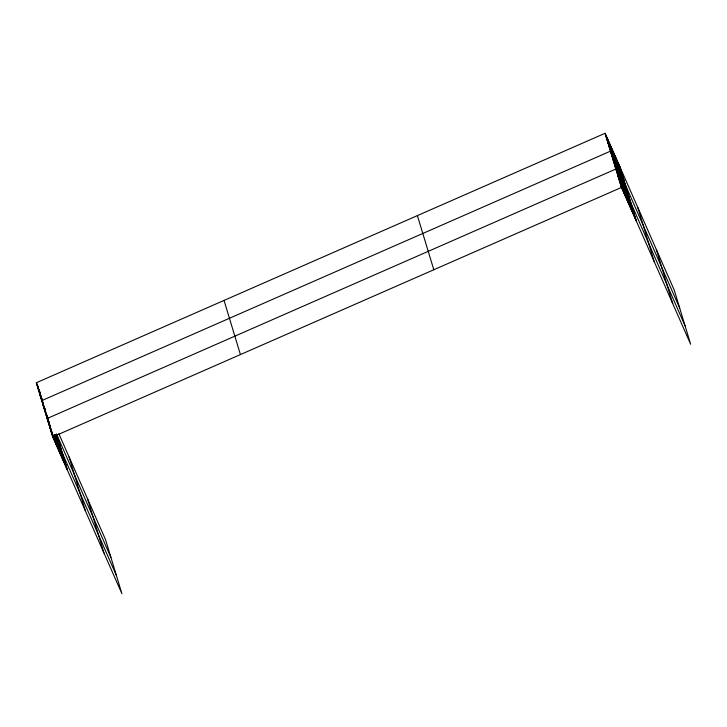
<?xml version="1.0" encoding="UTF-8"?>
<svg xmlns="http://www.w3.org/2000/svg" width="727" height="727" viewBox="0 0 727 727"><rect width="100%" height="100%" fill="white"/><g stroke="black" fill="none" stroke-linecap="round" stroke-linejoin="round"><path stroke-width="1.09" d="M58.832 433.71L105.515 539.57L121.918 593.723L52.744 436.9L36.35 382.747L605.082 133.277L674.256 290.1L690.65 344.253L621.485 187.43L605.082 133.277M52.744 436.9L621.485 187.43M605.382 134.268L620.176 167.801M605.682 135.258L620.476 168.791M605.991 136.258L620.776 169.782M606.291 137.249L621.376 171.772M606.891 139.23L621.676 172.762M607.19 140.229L621.976 173.753M607.49 141.22L622.276 174.753M607.79 142.21L622.576 175.743M608.09 143.201L623.184 177.724M608.69 145.191L623.484 178.724M608.99 146.182L623.784 179.714M609.29 147.172L624.084 180.705M609.589 148.172L624.384 181.695M609.898 149.162L624.984 183.686M679.663 307.975L610.498 151.143L41.757 400.613L43.402 404.657M610.798 152.143L625.583 185.667M611.098 153.133L625.883 186.666M611.398 154.124L626.183 187.657M611.698 155.115L626.783 189.638M612.298 157.105L627.092 190.638M612.597 158.095L627.392 191.628M612.897 159.086L627.692 192.619M613.197 160.085L627.992 193.609M613.506 161.076L628.591 195.599M614.106 163.057L628.891 196.59M614.406 164.057L629.191 197.58M614.706 165.047L629.491 198.58M615.006 166.038L629.791 199.571M615.306 167.028L630.391 201.552M685.079 325.841L615.905 169.018L47.173 418.488L49.254 423.523M616.196 169.991L630.991 203.515M616.496 170.954L631.281 204.487M616.787 171.926L631.872 206.423M617.377 173.862L632.163 207.395M617.668 174.834L632.454 208.358M617.959 175.798L632.754 209.331M618.25 176.77L633.335 211.266M618.841 178.706L633.626 212.239M619.131 179.678L633.926 213.211M619.431 180.65L634.217 214.174M619.722 181.614L634.507 215.147M620.013 182.586L635.098 217.082M620.604 184.522L635.389 218.055M620.894 185.494L635.68 219.018M621.185 186.457L635.98 219.99M36.35 382.747L38.14 386.809M36.65 383.738L38.295 387.782M37.25 385.728L39.04 389.79M37.55 386.719L39.794 391.798M37.849 387.709L40.539 393.807M38.149 388.7L40.394 393.78M38.458 389.699L40.548 394.752M39.058 391.68L41.294 396.76M39.358 392.671L41.148 396.733M39.658 393.67L41.893 398.75M39.958 394.661L42.648 400.759M40.258 395.652L42.502 400.731M40.857 397.642L42.648 401.704M41.157 398.632L43.402 403.712M41.457 399.623L43.256 403.685M110.931 557.445L56.552 434.146L67.538 470.433M42.366 402.604L44.156 406.666M56.252 434.101L57.151 436.127M42.666 403.594L44.901 408.674M56.552 435.091L57.451 437.127M42.966 404.585L45.656 410.682M56.406 435.073L57.751 438.117M43.266 405.575L45.501 410.664M56.261 435.046L58.051 439.108M43.565 406.575L45.656 411.627M55.961 435L58.651 441.098M44.165 408.556L45.51 411.609M55.815 434.973L58.951 442.089M44.465 409.546L46.255 413.618M55.67 434.955L59.26 443.079M44.765 410.546L47.01 415.626M55.525 434.928L59.559 444.07M45.065 411.537L47.755 417.634M55.379 434.91L59.859 445.069M45.365 412.527L47.609 417.607M55.079 434.855L60.459 447.05M45.974 414.517L47.764 418.579M54.934 434.837L60.759 448.041M46.274 415.508L48.509 420.588M54.789 434.81L61.059 449.041M46.573 416.498L49.263 422.596M55.088 435.809L61.359 450.031M46.873 417.489L49.109 422.578M54.934 435.782L61.659 451.022M54.634 435.709L116.338 575.311M47.755 420.424L49.999 425.504M54.48 435.664L62.549 453.957M48.055 421.396L49.845 425.459M54.325 435.618L62.84 454.92M48.346 422.36L49.69 425.413M54.171 435.573L63.131 455.893M48.636 423.332L50.726 428.367M53.862 435.473L63.722 457.828M49.227 425.268L51.463 430.348M53.707 435.428L64.012 458.801M49.518 426.24L51.308 430.302M53.553 435.382L64.312 459.773M49.809 427.203L52.053 432.283M53.398 435.337L64.603 460.736M50.108 428.176L52.798 434.273M53.534 436.255L65.185 462.672M50.69 430.111L52.489 434.183M53.38 436.209L65.485 463.644M50.99 431.084L65.775 464.617M51.281 432.056L66.066 465.58M51.572 433.019L66.366 466.552M51.862 433.992L66.948 468.488M52.453 435.927L67.238 469.46M656.308 249.416L672.702 303.568M637.815 207.495L654.218 261.647M619.877 166.81L636.27 220.963M417.398 215.601L433.801 269.753M224.034 300.424L240.428 354.576M87.576 498.886L103.97 553.038M69.083 456.965L85.477 511.117"/></g></svg>
